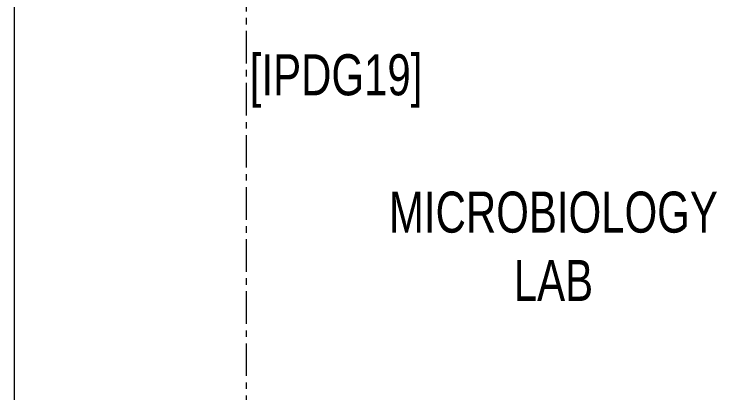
# Model space of a CAD drawing. Header units: millimetres. Extents: x 26027 to 581921, y 7230 to 233891.
# Drawn here: x 559414 to 562847, y 129601 to 131448 of the extents above; entities that cross this region are included whole.
import ezdxf

# ---------------------------------------------------------------- set-up
doc = ezdxf.new("R2010")
doc.units = ezdxf.units.MM
doc.header["$LTSCALE"] = 5
doc.linetypes.add('CENTER', pattern=[50.8, 31.75, -6.35, 6.35, -6.35])
doc.layers.add('72_EGR_BASE_TEXT', color=252, linetype='Continuous', lineweight=5)
doc.layers.add('Walls', color=252, linetype='Continuous', lineweight=5)
doc.layers.add('axes', color=252, linetype='Continuous')
doc.styles.add('X3G_ENTITY_2587EA', font='swisscl.ttf', dxfattribs={"height": 200})

msp = doc.modelspace()

# ---------------------------------------------------------------- linework, layer by layer
at = {"layer": 'axes', "linetype": 'CENTER', "lineweight": 0}
msp.add_line((560548.8, 120285.6, 0), (560548.8, 146390.3, 0), dxfattribs=at)
msp.add_line((560548.8, 120285.6, 0), (560548.8, 146390.3, 0), dxfattribs=at)
at = {"layer": 'Walls', "elevation": 0}
msp.add_lwpolyline([(559413.8, 132730.3), (559413.8, 127905.3)], dxfattribs=at)

# ---------------------------------------------------------------- texts
at = {"layer": '72_EGR_BASE_TEXT', "char_height": 200, "attachment_point": 2, "style": 'X3G_ENTITY_2587EA'}
for s, insert in [('[IPDG19]', (560986.7, 131252.2)), ('MICROBIOLOGY\\PLAB', (562048, 130582.5))]:
    msp.add_mtext(s, dxfattribs=dict(at, insert=insert))

doc.saveas('drawing.dxf')
